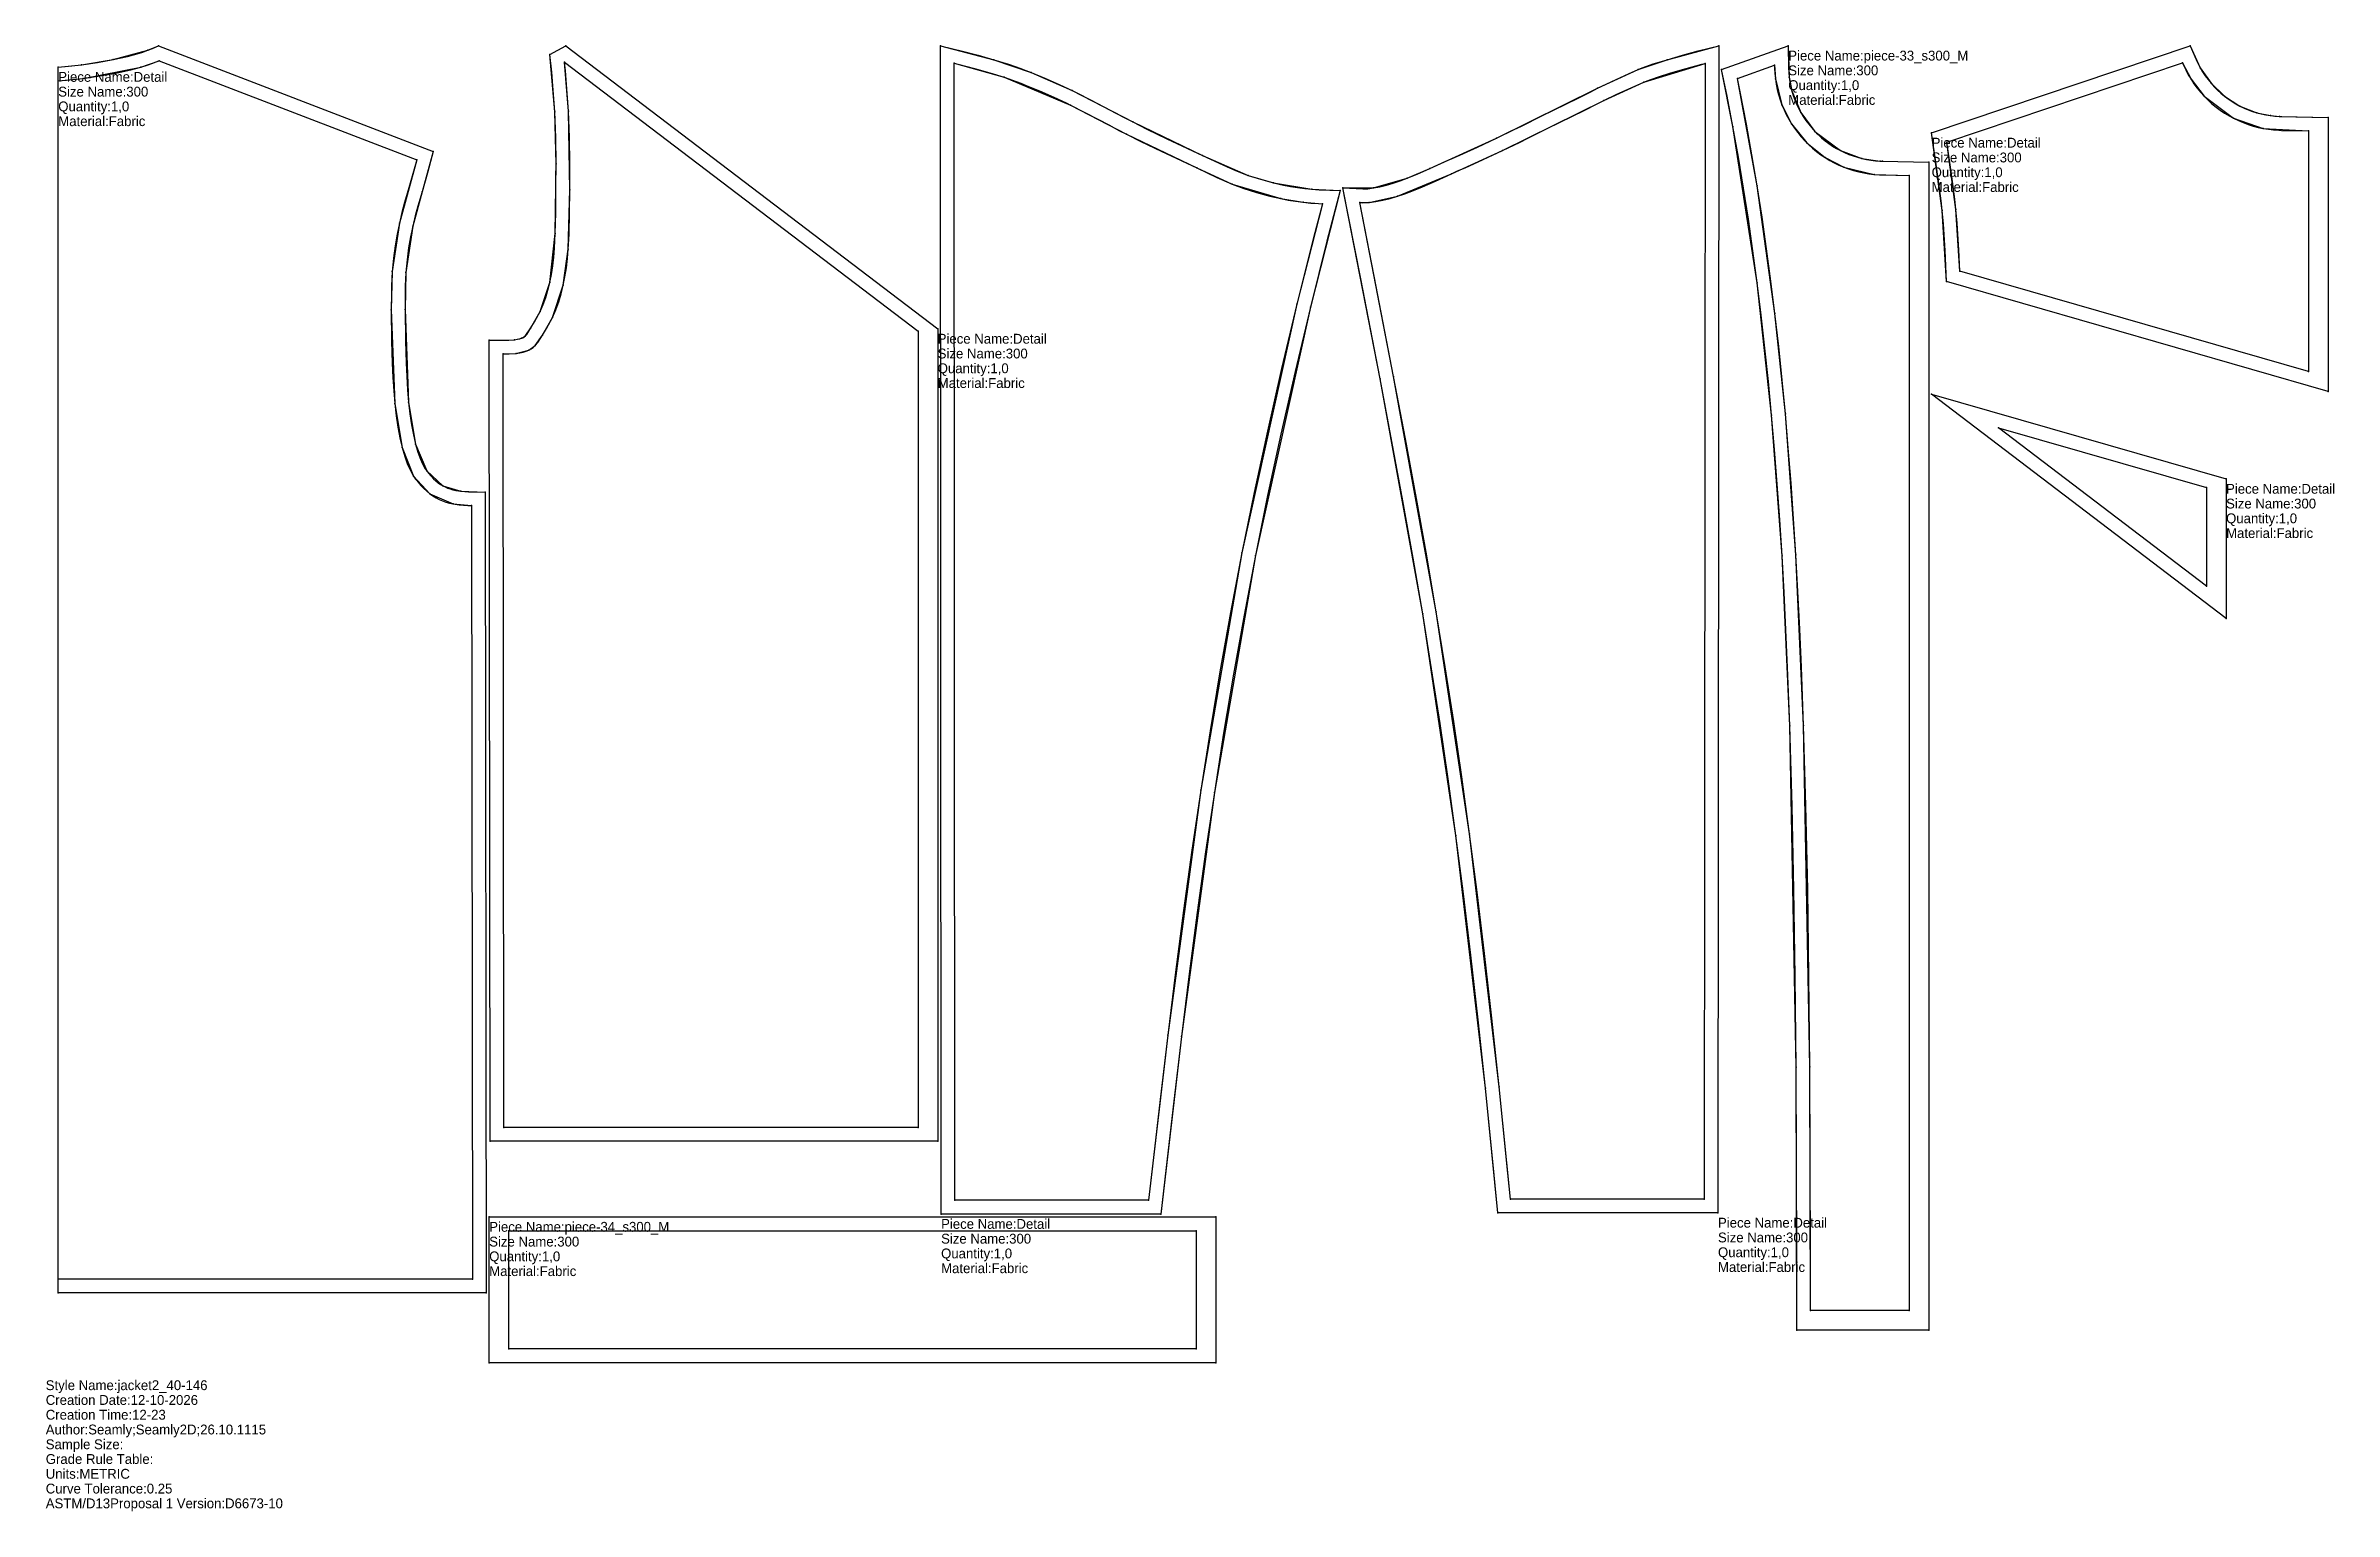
# Model space of a CAD drawing. Extents: x 0 to 1162, y -69 to 675.
import ezdxf

# ---------------------------------------------------------------- set-up
doc = ezdxf.new("R2010")
doc.units = 0
for name, color, linetype in [('1', 7, 'CONTINUOUS'), ('14', 7, 'CONTINUOUS'), ('2', 7, 'CONTINUOUS'), ('3', 7, 'CONTINUOUS'), ('84', 7, 'CONTINUOUS'), ('87', 7, 'CONTINUOUS')]:
    doc.layers.add(name, color=color, linetype=linetype)

# ---------------------------------------------------------------- blocks, each defined once
blk = doc.blocks.new('piece-33_s300_M')
at = {"layer": '1'}
blk.add_lwpolyline([(884.73, 675.22), (885.18, 659.33), (886.59, 652.31), (891.12, 641.35), (898.25, 631.74), (911.29, 622), (922.13, 617.98), (931.4, 616.67), (932.57, 616.64), (956.07, 616.17), (956.07, 22.92), (889.07, 22.92), (888.68, 156.59), (885.53, 329.86), (881.56, 416.23), (876.28, 487.63), (869, 554.81), (856.63, 634.19), (850.9, 663.2)], close=True, dxfattribs=at)
at = {"layer": '14'}
blk.add_lwpolyline([(877.82, 665.33), (878.24, 658.46), (881.55, 645.27), (886.43, 635.57), (894.13, 625.94), (903.49, 618.41), (912.91, 613.57), (928.38, 609.86), (946.07, 609.37), (946.07, 32.92), (896.07, 32.92), (895.68, 156.64), (892.52, 330.09), (888.55, 416.65), (883.25, 488.25), (877.97, 539.18), (868.96, 604.07), (858.97, 658.64)], close=True, dxfattribs=at)
at = {"layer": '2'}
for p in [(884.73, 675.22), (850.9, 663.2), (877.82, 665.33), (858.97, 658.64), (956.07, 616.17), (946.07, 609.37), (896.07, 32.92), (946.07, 32.92), (889.07, 22.92), (956.07, 22.92)]:
    blk.add_point(p, dxfattribs=at)
at = {"layer": '3'}
for p in [(878.24, 658.46), (885.18, 659.33), (886.59, 652.31), (881.55, 645.27), (891.12, 641.35), (856.63, 634.19), (886.43, 635.57), (898.25, 631.74), (894.13, 625.94), (903.49, 618.41), (911.29, 622), (922.13, 617.98), (931.4, 616.67), (932.57, 616.64), (912.91, 613.57), (928.38, 609.86), (868.96, 604.07), (869, 554.81), (877.97, 539.18), (883.25, 488.25), (876.28, 487.63), (881.56, 416.23), (888.55, 416.65), (885.53, 329.86), (892.52, 330.09), (888.68, 156.59), (895.68, 156.64)]:
    blk.add_point(p, dxfattribs=at)
at = {"layer": '84'}
blk.add_lwpolyline([(884.73, 675.22), (884.83, 664.15), (884.95, 661.72), (885.18, 659.33), (885.54, 656.96), (886.01, 654.62), (886.59, 652.31), (887.28, 650.03), (888.08, 647.8), (888.99, 645.6), (890.01, 643.45), (891.12, 641.35), (892.35, 639.31), (893.67, 637.32), (895.1, 635.4), (896.62, 633.54), (898.25, 631.74), (899.08, 630.89), (899.9, 630.09), (901.66, 628.49), (903.47, 627), (905.34, 625.61), (907.26, 624.31), (909.25, 623.1), (911.29, 622), (913.37, 620.99), (915.5, 620.08), (917.68, 619.28), (919.88, 618.57), (922.13, 617.98), (924.4, 617.49), (926.7, 617.1), (929.03, 616.83), (931.4, 616.67), (932.57, 616.64), (956.07, 616.17), (956.07, 22.92), (889.07, 22.92), (889.05, 58.77), (888.93, 108.71), (888.68, 156.59), (888.25, 202.54), (887.61, 246.67), (886.71, 289.07), (885.53, 329.86), (884.41, 359.41), (883.55, 378.68), (882.61, 397.62), (881.56, 416.23), (880.41, 434.52), (879.15, 452.51), (877.77, 470.2), (876.28, 487.63), (874.66, 504.78), (872.91, 521.69), (871.02, 538.36), (869, 554.81), (866.83, 571.05), (864.52, 587.09), (862.05, 602.96), (859.42, 618.65), (856.63, 634.19), (853.66, 649.59), (850.9, 663.2)], close=True, dxfattribs=at)
at = {"layer": '87'}
blk.add_lwpolyline([(877.82, 665.33), (877.83, 663.95), (877.96, 661.19), (878.24, 658.46), (878.64, 655.75), (879.18, 653.08), (879.84, 650.44), (880.63, 647.83), (881.55, 645.27), (882.59, 642.76), (883.75, 640.31), (885.03, 637.91), (886.43, 635.57), (887.94, 633.3), (889.57, 631.1), (891.31, 628.97), (893.16, 626.93), (894.13, 625.94), (895.09, 625), (897.08, 623.19), (899.15, 621.49), (901.28, 619.9), (903.49, 618.41), (905.76, 617.03), (908.09, 615.77), (910.48, 614.61), (912.91, 613.57), (915.4, 612.65), (917.92, 611.85), (920.49, 611.17), (923.09, 610.61), (925.72, 610.17), (928.38, 609.86), (931.06, 609.68), (932.4, 609.64), (946.07, 609.37), (946.07, 32.92), (896.07, 32.92), (896.05, 58.79), (895.93, 108.73), (895.68, 156.64), (895.25, 202.63), (894.61, 246.79), (893.71, 289.25), (892.52, 330.09), (891.4, 359.69), (890.55, 379.02), (889.6, 397.99), (888.55, 416.65), (887.4, 434.99), (886.13, 453.02), (884.75, 470.78), (883.25, 488.25), (881.62, 505.47), (879.87, 522.44), (877.97, 539.18), (875.94, 555.7), (873.77, 572.01), (871.44, 588.13), (868.96, 604.07), (866.31, 619.85), (863.51, 635.47), (860.53, 650.95), (858.97, 658.64)], close=True, dxfattribs=at)
at = {"layer": '1'}
for s, p in [('Size Name:300', (884.73, 660.22)), ('Piece Name:piece-33_s300_M', (884.73, 667.72)), ('Quantity:1,0', (884.73, 652.72)), ('Material:Fabric', (884.73, 645.22))]:
    blk.add_text(s, height=5, dxfattribs=at).set_placement(p)
blk = doc.blocks.new('piece-34_s300_M')
at = {"layer": '1'}
blk.add_lwpolyline([(225.16, 80.43), (594.1, 80.43), (594.1, 6.43), (225.16, 6.43)], close=True, dxfattribs=at)
at = {"layer": '14'}
blk.add_lwpolyline([(235.16, 73.43), (584.09, 73.43), (584.09, 13.43), (235.16, 13.43)], close=True, dxfattribs=at)
at = {"layer": '2'}
for p in [(225.16, 80.43), (235.16, 73.43), (584.09, 73.43), (594.1, 80.43), (235.16, 13.43), (584.09, 13.43), (225.16, 6.43), (594.1, 6.43)]:
    blk.add_point(p, dxfattribs=at)
at = {"layer": '84'}
blk.add_lwpolyline([(225.16, 80.43), (594.1, 80.43), (594.1, 6.43), (225.16, 6.43)], close=True, dxfattribs=at)
at = {"layer": '87'}
blk.add_lwpolyline([(235.16, 73.43), (584.09, 73.43), (584.09, 13.43), (235.16, 13.43)], close=True, dxfattribs=at)
at = {"layer": '1'}
for s, p in [('Size Name:300', (225.16, 65.43)), ('Piece Name:piece-34_s300_M', (225.16, 72.93)), ('Quantity:1,0', (225.16, 57.93)), ('Material:Fabric', (225.16, 50.43))]:
    blk.add_text(s, height=5, dxfattribs=at).set_placement(p)
blk = doc.blocks.new('piece_Detail_s300_M')
at = {"layer": '1'}
blk.add_lwpolyline([(6.35, 664.42), (18.17, 665.6), (34.21, 668.18), (51.9, 672.9), (57.32, 675.22), (196.73, 621.53), (191.08, 601.09), (186.38, 583.64), (182.86, 560.08), (182.43, 541.2), (184.26, 494.18), (187.73, 472.97), (193.44, 459.32), (201.59, 451.76), (210.7, 449.05), (223.15, 448.49), (223.62, 41.88), (6.35, 41.88)], close=True, dxfattribs=at)
at = {"layer": '14'}
blk.add_lwpolyline([(6.35, 657.4), (19.05, 658.66), (48.3, 664.37), (57.53, 667.63), (188.37, 617.25), (179.56, 585.19), (175.87, 560.58), (175.43, 541.18), (177.29, 493.48), (180.95, 471.22), (186.8, 456.62), (195.02, 447.73), (206.9, 442.56), (216.16, 441.7), (216.61, 48.88), (6.35, 48.88)], close=True, dxfattribs=at)
at = {"layer": '2'}
for p in [(57.32, 675.22), (6.35, 664.42), (57.53, 667.63), (6.35, 657.4), (188.37, 617.25), (196.73, 621.53), (216.16, 441.7), (223.15, 448.49), (6.35, 48.88), (216.61, 48.88), (6.35, 41.88), (223.62, 41.88)]:
    blk.add_point(p, dxfattribs=at)
at = {"layer": '3'}
for p in [(18.17, 665.6), (34.21, 668.18), (48.3, 664.37), (51.9, 672.9), (19.05, 658.66), (191.08, 601.09), (179.56, 585.19), (186.38, 583.64), (175.87, 560.58), (182.86, 560.08), (175.43, 541.18), (182.43, 541.2), (177.29, 493.48), (184.26, 494.18), (180.95, 471.22), (187.73, 472.97), (186.8, 456.62), (193.44, 459.32), (195.02, 447.73), (201.59, 451.76), (206.9, 442.56), (210.7, 449.05)]:
    blk.add_point(p, dxfattribs=at)
at = {"layer": '84'}
blk.add_lwpolyline([(6.35, 664.42), (9.89, 664.7), (18.17, 665.6), (26.36, 666.78), (34.21, 668.18), (41.49, 669.79), (46.37, 671.1), (49.28, 671.99), (51.9, 672.9), (54.21, 673.81), (57.32, 675.22), (196.73, 621.53), (193.87, 610.64), (191.08, 601.09), (188.98, 593.78), (187.64, 588.81), (186.38, 583.64), (185.25, 578.25), (184.26, 572.57), (183.45, 566.53), (182.86, 560.08), (182.52, 553.15), (182.47, 549.49), (182.43, 541.2), (182.58, 525.36), (182.92, 514.25), (183.26, 507.22), (183.7, 500.52), (184.26, 494.18), (184.93, 488.23), (185.73, 482.7), (186.67, 477.6), (187.73, 472.97), (188.92, 468.85), (190.23, 465.25), (191.28, 462.94), (191.97, 461.61), (192.7, 460.41), (193.44, 459.32), (193.79, 458.87), (194.41, 458.1), (195.69, 456.63), (196.92, 455.36), (198.11, 454.25), (199.28, 453.29), (200.44, 452.47), (201.59, 451.76), (202.78, 451.15), (204.01, 450.61), (205.31, 450.16), (206.71, 449.76), (208.19, 449.44), (210.7, 449.05), (214.62, 448.75), (223.15, 448.49), (223.62, 41.88), (6.35, 41.88)], close=True, dxfattribs=at)
at = {"layer": '87'}
blk.add_lwpolyline([(6.35, 657.4), (10.55, 657.73), (19.05, 658.66), (27.47, 659.87), (35.58, 661.32), (43.15, 662.99), (48.3, 664.37), (51.46, 665.33), (54.35, 666.33), (56.94, 667.37), (57.53, 667.63), (188.37, 617.25), (187.12, 612.51), (184.36, 603.04), (182.23, 595.66), (180.86, 590.54), (179.56, 585.19), (178.37, 579.58), (177.34, 573.63), (176.49, 567.31), (175.87, 560.58), (175.52, 553.37), (175.47, 549.55), (175.43, 541.18), (175.59, 525.22), (175.93, 513.97), (176.27, 506.82), (176.72, 499.98), (177.29, 493.48), (177.99, 487.34), (178.83, 481.57), (179.81, 476.19), (180.95, 471.22), (182.26, 466.69), (183.74, 462.61), (184.98, 459.87), (185.87, 458.18), (186.8, 456.62), (187.79, 455.19), (188.3, 454.53), (189.04, 453.61), (190.53, 451.9), (192.01, 450.36), (193.51, 448.97), (195.02, 447.73), (196.57, 446.63), (198.15, 445.66), (199.78, 444.82), (201.46, 444.09), (203.2, 443.48), (205.01, 442.97), (206.9, 442.56), (209.89, 442.09), (214.24, 441.76), (216.16, 441.7), (216.61, 48.88), (6.35, 48.88)], close=True, dxfattribs=at)
at = {"layer": '1'}
for s, p in [('Size Name:300', (6.35, 649.42)), ('Piece Name:Detail', (6.35, 656.92)), ('Quantity:1,0', (6.35, 641.92)), ('Material:Fabric', (6.35, 634.42))]:
    blk.add_text(s, height=5, dxfattribs=at).set_placement(p)
blk = doc.blocks.new('piece_Detail_s300-36_M')
at = {"layer": '1'}
blk.add_lwpolyline([(957.53, 630.99), (1088.81, 675.22), (1093.92, 663.97), (1099.41, 656.16), (1106.26, 649.62), (1114.08, 644.61), (1122.68, 641.19), (1129.5, 639.72), (1134.19, 639.28), (1158.86, 638.78), (1158.86, 499.71), (965.03, 555.44), (962.87, 591.48)], close=True, dxfattribs=at)
at = {"layer": '14'}
blk.add_lwpolyline([(965.27, 626.22), (1084.9, 666.51), (1089.22, 658.18), (1095.95, 649.54), (1110.88, 638.38), (1125.88, 633.22), (1148.86, 631.98), (1148.86, 509.87), (971.82, 560.77), (969.83, 592.15)], close=True, dxfattribs=at)
at = {"layer": '2'}
for p in [(1088.81, 675.22), (1084.9, 666.51), (957.53, 630.99), (1148.86, 631.98), (1158.86, 638.78), (965.27, 626.22), (971.82, 560.77), (965.03, 555.44), (1148.86, 509.87), (1158.86, 499.71)]:
    blk.add_point(p, dxfattribs=at)
at = {"layer": '3'}
for p in [(1093.92, 663.97), (1089.22, 658.18), (1099.41, 656.16), (1095.95, 649.54), (1106.26, 649.62), (1114.08, 644.61), (1122.68, 641.19), (1129.5, 639.72), (1134.19, 639.28), (1110.88, 638.38), (1125.88, 633.22), (962.87, 591.48), (969.83, 592.15)]:
    blk.add_point(p, dxfattribs=at)
at = {"layer": '84'}
blk.add_lwpolyline([(957.53, 630.99), (1088.81, 675.22), (1091.77, 668.24), (1092.8, 666.06), (1093.92, 663.97), (1095.14, 661.92), (1096.46, 659.94), (1097.89, 658.02), (1099.41, 656.16), (1101.04, 654.35), (1101.88, 653.51), (1102.69, 652.7), (1104.45, 651.1), (1106.26, 649.62), (1108.13, 648.22), (1110.06, 646.92), (1112.04, 645.72), (1114.08, 644.61), (1116.16, 643.6), (1118.3, 642.69), (1120.47, 641.89), (1122.68, 641.19), (1124.92, 640.59), (1127.19, 640.1), (1129.5, 639.72), (1131.82, 639.45), (1134.19, 639.28), (1135.37, 639.25), (1158.86, 638.78), (1158.86, 499.71), (965.03, 555.44), (964.4, 571.28), (963.5, 584.55), (962.87, 591.48), (962.35, 596.53), (961.22, 605.3), (959.64, 616.06)], close=True, dxfattribs=at)
at = {"layer": '87'}
blk.add_lwpolyline([(965.27, 626.22), (1084.9, 666.51), (1085.38, 665.38), (1086.54, 662.92), (1087.82, 660.52), (1089.22, 658.18), (1090.73, 655.91), (1092.36, 653.71), (1094.1, 651.59), (1095.95, 649.54), (1096.93, 648.56), (1097.89, 647.61), (1099.87, 645.81), (1101.94, 644.11), (1104.08, 642.51), (1106.28, 641.02), (1108.55, 639.65), (1110.88, 638.38), (1113.27, 637.23), (1115.71, 636.19), (1118.19, 635.27), (1120.72, 634.47), (1123.28, 633.78), (1125.88, 633.22), (1128.51, 632.79), (1131.17, 632.48), (1133.85, 632.29), (1135.2, 632.25), (1148.86, 631.98), (1148.86, 509.87), (971.82, 560.77), (971.39, 571.65), (970.48, 585.1), (969.83, 592.15), (969.31, 597.33), (968.15, 606.26), (966.57, 617.06)], close=True, dxfattribs=at)
at = {"layer": '1'}
for s, p in [('Piece Name:Detail', (957.53, 623.49)), ('Size Name:300', (957.53, 615.99)), ('Quantity:1,0', (957.53, 608.49)), ('Material:Fabric', (957.53, 600.99))]:
    blk.add_text(s, height=5, dxfattribs=at).set_placement(p)
blk = doc.blocks.new('piece_Detail_s300-37_M')
at = {"layer": '1'}
blk.add_lwpolyline([(1107.02, 455.23), (1107.02, 384.41), (957.53, 498.21)], close=True, dxfattribs=at)
at = {"layer": '14'}
blk.add_lwpolyline([(1097.02, 450.82), (1097.02, 400.82), (991.47, 481.17)], close=True, dxfattribs=at)
at = {"layer": '2'}
for p in [(957.53, 498.21), (991.47, 481.17), (1107.02, 455.23), (1097.02, 450.82), (1097.02, 400.82), (1107.02, 384.41)]:
    blk.add_point(p, dxfattribs=at)
at = {"layer": '84'}
blk.add_lwpolyline([(1107.02, 455.23), (1107.02, 384.41), (957.53, 498.21)], close=True, dxfattribs=at)
at = {"layer": '87'}
blk.add_lwpolyline([(1097.02, 450.82), (1097.02, 400.82), (991.47, 481.17)], close=True, dxfattribs=at)
at = {"layer": '1'}
for s, p in [('Size Name:300', (1107.02, 440.23)), ('Piece Name:Detail', (1107.02, 447.73)), ('Quantity:1,0', (1107.02, 432.73)), ('Material:Fabric', (1107.02, 425.23))]:
    blk.add_text(s, height=5, dxfattribs=at).set_placement(p)
blk = doc.blocks.new('piece_Detail_s300-38_M')
at = {"layer": '1'}
blk.add_lwpolyline([(452.87, 531.43), (452.87, 118.91), (225.62, 118.91), (225.16, 525.73), (238.07, 525.95), (241.63, 526.66), (243.48, 527.81), (246.35, 531.94), (251, 540.28), (255.95, 555.07), (258.69, 579.8), (259.09, 615.28), (258.41, 641.65), (255.97, 670.72), (263.99, 675.22)], close=True, dxfattribs=at)
at = {"layer": '14'}
blk.add_lwpolyline([(442.88, 530.24), (442.88, 125.91), (232.61, 125.91), (232.17, 518.73), (238.78, 518.99), (245.33, 520.62), (248.52, 522.93), (252.3, 528.25), (257.32, 537.27), (262.79, 553.56), (265.27, 571.96), (266.05, 602), (265.4, 642.02), (263.4, 666.86)], close=True, dxfattribs=at)
at = {"layer": '2'}
for p in [(263.99, 675.22), (255.97, 670.72), (263.4, 666.86), (225.16, 525.73), (442.88, 530.24), (452.87, 531.43), (232.17, 518.73), (225.62, 118.91), (232.61, 125.91), (442.88, 125.91), (452.87, 118.91)]:
    blk.add_point(p, dxfattribs=at)
at = {"layer": '3'}
for p in [(258.41, 641.65), (265.4, 642.02), (259.09, 615.28), (266.05, 602), (258.69, 579.8), (265.27, 571.96), (255.95, 555.07), (262.79, 553.56), (251, 540.28), (257.32, 537.27), (238.07, 525.95), (241.63, 526.66), (243.48, 527.81), (246.35, 531.94), (248.52, 522.93), (252.3, 528.25), (238.78, 518.99), (245.33, 520.62)]:
    blk.add_point(p, dxfattribs=at)
at = {"layer": '84'}
blk.add_lwpolyline([(452.87, 531.43), (452.87, 118.91), (225.62, 118.91), (225.16, 525.73), (232.58, 525.73), (235.08, 525.75), (238.07, 525.95), (239.57, 526.16), (240.75, 526.4), (241.63, 526.66), (242.26, 526.93), (242.72, 527.18), (243.11, 527.47), (243.48, 527.81), (244.22, 528.66), (246.35, 531.94), (248.21, 535.1), (249.21, 536.82), (251, 540.28), (252.54, 543.8), (253.86, 547.42), (254.99, 551.17), (255.95, 555.07), (256.74, 559.13), (257.39, 563.38), (257.9, 567.81), (258.29, 572.44), (258.69, 579.8), (258.96, 590.44), (259.05, 602.04), (259.07, 608.26), (259.09, 615.28), (258.91, 628.64), (258.41, 641.65), (257.51, 654.92), (256.88, 661.84), (255.97, 670.72), (263.99, 675.22)], close=True, dxfattribs=at)
at = {"layer": '87'}
blk.add_lwpolyline([(442.88, 530.24), (442.88, 125.91), (232.61, 125.91), (232.17, 518.73), (232.61, 518.73), (235.35, 518.75), (238.78, 518.99), (240.74, 519.25), (242.47, 519.61), (243.99, 520.07), (245.33, 520.62), (246.51, 521.28), (247.56, 522.05), (248.52, 522.93), (249.82, 524.45), (252.3, 528.25), (254.25, 531.56), (255.35, 533.44), (257.32, 537.27), (259.04, 541.19), (260.51, 545.2), (261.75, 549.32), (262.79, 553.56), (263.64, 557.94), (264.33, 562.45), (264.86, 567.12), (265.27, 571.96), (265.69, 579.52), (265.95, 590.33), (266.05, 602), (266.08, 608.23), (266.09, 615.32), (265.91, 628.82), (265.4, 642.02), (264.49, 655.47), (263.85, 662.52), (263.4, 666.86)], close=True, dxfattribs=at)
at = {"layer": '1'}
for s, p in [('Piece Name:Detail', (452.87, 523.93)), ('Size Name:300', (452.87, 516.43)), ('Quantity:1,0', (452.87, 508.93)), ('Material:Fabric', (452.87, 501.43))]:
    blk.add_text(s, height=5, dxfattribs=at).set_placement(p)
blk = doc.blocks.new('piece_Detail_s300-39_M')
at = {"layer": '1'}
blk.add_lwpolyline([(454.6, 81.91), (454.29, 675.22), (481.41, 668.15), (500.41, 661.58), (521.1, 652.5), (551.92, 636.52), (587.39, 619.54), (610.56, 609.39), (623.29, 605.58), (642.88, 602.32), (657.2, 601.68), (642.1, 542.39), (614.2, 416.29), (593.34, 296.07), (576.6, 172), (566.22, 81.91)], close=True, dxfattribs=at)
at = {"layer": '14'}
blk.add_lwpolyline([(461.6, 88.91), (461.3, 666.34), (486.55, 659.2), (520.35, 645.08), (548.74, 630.28), (584.43, 613.2), (602.34, 605), (627.03, 597.57), (638.4, 595.73), (648.23, 595.01), (635.3, 544.05), (607.33, 417.64), (586.42, 297.12), (569.65, 172.84), (559.96, 88.91)], close=True, dxfattribs=at)
at = {"layer": '2'}
for p in [(454.29, 675.22), (461.3, 666.34), (648.23, 595.01), (657.2, 601.68), (454.6, 81.91), (461.6, 88.91), (559.96, 88.91), (566.22, 81.91)]:
    blk.add_point(p, dxfattribs=at)
at = {"layer": '3'}
for p in [(481.41, 668.15), (486.55, 659.2), (500.41, 661.58), (521.1, 652.5), (520.35, 645.08), (548.74, 630.28), (551.92, 636.52), (587.39, 619.54), (584.43, 613.2), (602.34, 605), (610.56, 609.39), (623.29, 605.58), (627.03, 597.57), (638.4, 595.73), (642.88, 602.32), (635.3, 544.05), (642.1, 542.39), (607.33, 417.64), (614.2, 416.29), (586.42, 297.12), (593.34, 296.07), (569.65, 172.84), (576.6, 172)]:
    blk.add_point(p, dxfattribs=at)
at = {"layer": '84'}
blk.add_lwpolyline([(454.6, 81.91), (454.29, 675.22), (465.46, 672.54), (473.5, 670.43), (481.41, 668.15), (488.74, 665.85), (495.07, 663.66), (497.7, 662.66), (500.41, 661.58), (507.25, 658.7), (514.62, 655.47), (521.1, 652.5), (523.47, 651.34), (530.79, 647.62), (543.3, 641.02), (548.15, 638.46), (551.92, 636.52), (559.13, 632.89), (569.28, 627.96), (587.39, 619.54), (597.66, 614.71), (599.91, 613.65), (604.94, 611.5), (610.56, 609.39), (616.7, 607.39), (623.29, 605.58), (628.46, 604.42), (631.98, 603.74), (635.56, 603.16), (639.2, 602.68), (642.88, 602.32), (646.6, 602.07), (657.2, 601.68), (650.52, 575.98), (642.1, 542.39), (634.3, 509.78), (627.08, 477.99), (620.4, 446.88), (614.2, 416.29), (608.44, 386.06), (603.07, 356.05), (598.06, 326.11), (593.34, 296.07), (588.88, 265.8), (584.64, 235.12), (580.56, 203.91), (576.6, 172), (572.71, 139.24), (568.85, 105.48), (566.22, 81.91)], close=True, dxfattribs=at)
at = {"layer": '87'}
blk.add_lwpolyline([(461.6, 88.91), (461.3, 666.34), (463.76, 665.76), (471.64, 663.68), (479.39, 661.45), (486.55, 659.2), (492.68, 657.08), (495.15, 656.14), (497.75, 655.1), (504.48, 652.26), (511.76, 649.08), (518.11, 646.17), (520.35, 645.08), (527.57, 641.41), (540.03, 634.83), (544.92, 632.26), (548.74, 630.28), (556.03, 626.62), (566.28, 621.64), (584.43, 613.2), (594.68, 608.37), (597.04, 607.26), (602.34, 605), (608.25, 602.78), (614.69, 600.68), (621.59, 598.79), (627.03, 597.57), (630.75, 596.85), (634.54, 596.24), (638.4, 595.73), (642.3, 595.34), (646.25, 595.08), (648.23, 595.01), (643.74, 577.71), (635.3, 544.05), (627.48, 511.37), (620.25, 479.5), (613.54, 448.31), (607.33, 417.64), (601.55, 387.33), (596.18, 357.25), (591.15, 327.23), (586.42, 297.12), (581.95, 266.78), (577.7, 236.06), (573.61, 204.8), (569.65, 172.84), (565.76, 140.05), (561.9, 106.27), (559.96, 88.91)], close=True, dxfattribs=at)
at = {"layer": '1'}
for s, p in [('Size Name:300', (454.6, 66.91)), ('Piece Name:Detail', (454.6, 74.41)), ('Quantity:1,0', (454.6, 59.41)), ('Material:Fabric', (454.6, 51.91))]:
    blk.add_text(s, height=5, dxfattribs=at).set_placement(p)
blk = doc.blocks.new('piece_Detail_s300-40_M')
at = {"layer": '1'}
blk.add_lwpolyline([(849.05, 82.52), (737.35, 82.52), (731.01, 145.82), (716.01, 274.17), (699.13, 386.66), (677.5, 506), (658.55, 603.11), (674.2, 602.99), (691.17, 607.95), (702.78, 612.84), (736.63, 628.28), (787.94, 653.67), (808.58, 663.15), (823.17, 668.15), (849.48, 675.22)], close=True, dxfattribs=at)
at = {"layer": '14'}
blk.add_lwpolyline([(842.06, 89.52), (743.7, 89.52), (737.97, 146.54), (722.95, 275.09), (706.03, 387.81), (684.38, 507.32), (667.16, 595.62), (671.89, 595.65), (686.26, 598.8), (713.76, 610.23), (739.64, 621.96), (791.05, 647.4), (811.34, 656.71), (842.48, 666.23)], close=True, dxfattribs=at)
at = {"layer": '2'}
for p in [(849.48, 675.22), (842.48, 666.23), (658.55, 603.11), (667.16, 595.62), (737.35, 82.52), (743.7, 89.52), (842.06, 89.52), (849.05, 82.52)]:
    blk.add_point(p, dxfattribs=at)
at = {"layer": '3'}
for p in [(808.58, 663.15), (823.17, 668.15), (787.94, 653.67), (811.34, 656.71), (791.05, 647.4), (736.63, 628.28), (739.64, 621.96), (691.17, 607.95), (702.78, 612.84), (713.76, 610.23), (671.89, 595.65), (674.2, 602.99), (686.26, 598.8), (677.5, 506), (684.38, 507.32), (699.13, 386.66), (706.03, 387.81), (716.01, 274.17), (722.95, 275.09), (731.01, 145.82), (737.97, 146.54)]:
    blk.add_point(p, dxfattribs=at)
at = {"layer": '84'}
blk.add_lwpolyline([(849.05, 82.52), (737.35, 82.52), (734.8, 108.59), (731.01, 145.82), (727.28, 180.63), (723.57, 213.39), (719.83, 244.46), (716.01, 274.17), (712.08, 302.89), (707.98, 330.98), (703.68, 358.78), (699.13, 386.66), (694.28, 414.96), (689.09, 444.05), (683.51, 474.28), (677.5, 506), (667.66, 556.86), (658.55, 603.11), (668.73, 602.54), (671.32, 602.63), (674.2, 602.99), (677.35, 603.6), (680.68, 604.44), (684.14, 605.47), (687.66, 606.66), (691.17, 607.95), (696.36, 610.03), (702.78, 612.84), (710.85, 616.59), (714.07, 618.04), (717.9, 619.68), (726.95, 623.75), (736.63, 628.28), (745.6, 632.62), (749.29, 634.47), (759.62, 639.64), (778.02, 648.64), (784.47, 651.9), (787.94, 653.67), (794.78, 656.96), (803.99, 661.13), (808.58, 663.15), (810.63, 664), (816.21, 665.97), (823.17, 668.15), (830.96, 670.41), (839.01, 672.58), (849.48, 675.22)], close=True, dxfattribs=at)
at = {"layer": '87'}
blk.add_lwpolyline([(842.06, 89.52), (743.7, 89.52), (741.76, 109.28), (737.97, 146.54), (734.24, 181.4), (730.52, 214.21), (726.77, 245.32), (722.95, 275.09), (719.01, 303.87), (714.91, 332.02), (710.59, 359.88), (706.03, 387.81), (701.17, 416.17), (695.97, 445.3), (690.39, 475.57), (684.38, 507.32), (674.53, 558.2), (667.16, 595.62), (668.67, 595.53), (671.89, 595.65), (675.3, 596.08), (678.87, 596.77), (682.54, 597.69), (686.26, 598.8), (689.99, 600.05), (693.68, 601.42), (699.07, 603.57), (705.66, 606.46), (713.76, 610.23), (716.88, 611.63), (720.71, 613.27), (729.87, 617.39), (739.64, 621.96), (748.69, 626.34), (752.43, 628.21), (762.72, 633.37), (781.13, 642.37), (787.64, 645.66), (791.05, 647.4), (797.74, 650.62), (806.84, 654.74), (811.34, 656.71), (813.14, 657.47), (818.42, 659.33), (825.19, 661.45), (832.84, 663.67), (840.78, 665.81), (842.48, 666.23)], close=True, dxfattribs=at)
at = {"layer": '1'}
for s, p in [('Size Name:300', (849.05, 67.52)), ('Piece Name:Detail', (849.05, 75.02)), ('Quantity:1,0', (849.05, 60.02)), ('Material:Fabric', (849.05, 52.52))]:
    blk.add_text(s, height=5, dxfattribs=at).set_placement(p)

msp = doc.modelspace()

# ---------------------------------------------------------------- block references
at = {"layer": '1'}
for name in ['piece_Detail_s300_M', 'piece_Detail_s300-38_M', 'piece_Detail_s300-39_M', 'piece_Detail_s300-40_M', 'piece-33_s300_M', 'piece_Detail_s300-36_M', 'piece_Detail_s300-37_M', 'piece-34_s300_M']:
    msp.add_blockref(name, (0, 0), dxfattribs=at)

# ---------------------------------------------------------------- texts
for s, p in [('Style Name:jacket2_40-146', (0, -7.5)), ('Creation Date:12-10-2026', (0, -15)), ('Creation Time:12-23', (0, -22.5)), ('Author:Seamly;Seamly2D;26.10.1115', (0, -30)), ('Sample Size:', (0, -37.5)), ('Grade Rule Table:', (0, -45)), ('Curve Tolerance:0.25', (0, -60)), ('Units:METRIC', (0, -52.5)), ('ASTM/D13Proposal 1 Version:D6673-10', (0, -67.5))]:
    msp.add_text(s, height=5, dxfattribs=at).set_placement(p)

doc.saveas('drawing.dxf')
